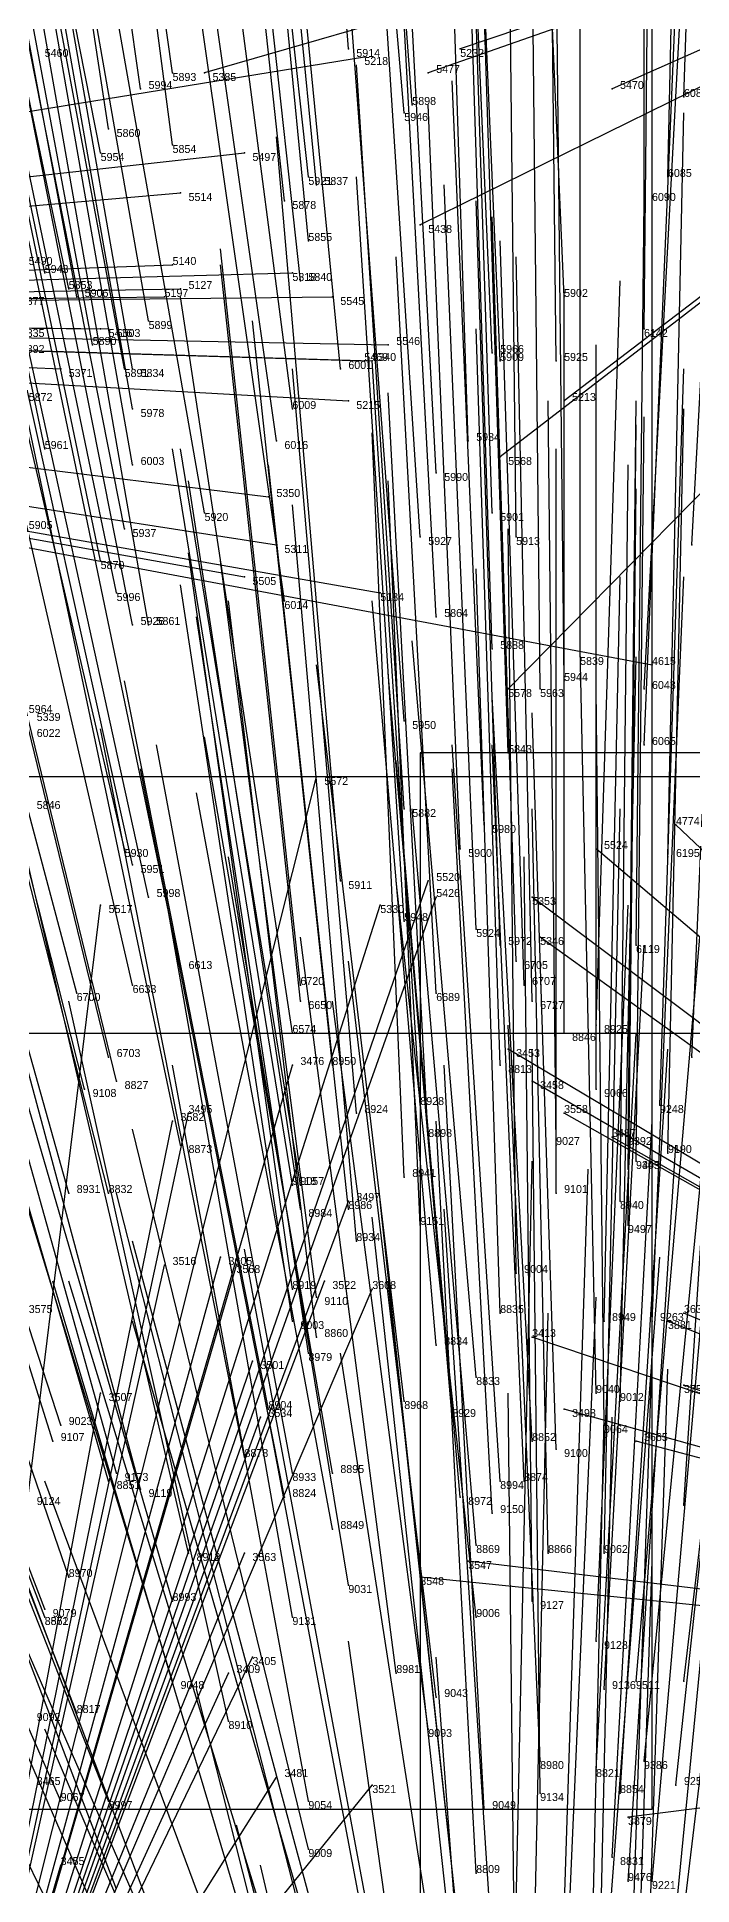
# Model space of a CAD drawing. Extents: x -0.5 to 0.59, y -0.5 to 0.59.
# Drawn here: x -0.068 to 0.014, y 0.1395 to 0.3705 of the extents above; entities that cross this region are included whole.
import ezdxf

# ---------------------------------------------------------------- set-up
doc = ezdxf.new("R2010")
doc.units = 0
for name, color, linetype in [('Clients', 3, 'CONTINUOUS'), ('Facilities', 3, 'CONTINUOUS'), ('Facilities_lines', 3, 'CONTINUOUS'), ('Min_max_boxes', 1, 'CONTINUOUS'), ('Normals', 1, 'CONTINUOUS'), ('Source_points', 5, 'CONTINUOUS'), ('Text', 3, 'CONTINUOUS')]:
    doc.layers.add(name, color=color, linetype=linetype)

msp = doc.modelspace()

# ---------------------------------------------------------------- linework, layer by layer
at = {"layer": 'Clients', "color": 5}
for p in [(-0.027, 0.368, -1.25), (-0.015, 0.369, -1.25), (-0.047, 0.366, -1.25), (-0.019, 0.366, -1.25), (0.004, 0.364, -1.25), (-0.042, 0.356, -1.25), (-0.05, 0.351, -1.25), (-0.02, 0.347, -1.25), (-0.051, 0.342, -1.25), (-0.036, 0.341, -1.25), (-0.052, 0.338, -1.25), (-0.05, 0.339, -1.25), (-0.031, 0.338, -1.25), (-0.06, 0.334, -1.25), (-0.059, 0.334, -1.25), (-0.024, 0.332, -1.25), (-0.065, 0.329, -1.25), (-0.027, 0.33, -1.25), (-0.026, 0.33, -1.25), (-0.029, 0.325, -1.25), (-0.002, 0.325, -1.25), (-0.01, 0.318, -1.25), (-0.039, 0.313, -1.25), (-0.038, 0.307, -1.25), (-0.042, 0.303, -1.25), (-0.025, 0.301, -1.25), (0.009, 0.292, -1.25), (-0.009, 0.289, -1.25), (-0.033, 0.278, -1.25), (0.012, 0.272, -1.25), (0.002, 0.269, -1.25), (-0.019, 0.265, -1.25), (-0.06, 0.262, -1.25), (-0.025, 0.262, -1.25), (-0.018, 0.263, -1.25), (-0.006, 0.263, -1.25), (-0.005, 0.258, -1.25), (-0.009, 0.244, -1.25), (-0.036, 0.242, -1.25), (-0.006, 0.24, -1.25), (-0.049, 0.236, -1.25), (-0.002, 0.236, -1.25), (-0.051, 0.235, -1.25), (0.004, 0.233, -1.25), (-0.029, 0.225, -1.25), (-0.045, 0.218, -1.25), (-0.052, 0.217, -1.25), (-0.043, 0.217, -1.25), (-0.032, 0.215, -1.25), (-0.026, 0.214, -1.25), (0.013, 0.211, -1.25), (-0.006, 0.208, -1.25), (0.011, 0.21, -1.25), (-0.041, 0.205, -1.25), (-0.06, 0.201, -1.25), (0.013, 0.202, -1.25), (-0.002, 0.199, -1.25), (-0.04, 0.198, -1.25), (0.007, 0.195, -1.25), (-0.042, 0.181, -1.25), (-0.02, 0.178, -1.25), (-0.014, 0.18, -1.25), (-0.041, 0.168, -1.25), (-0.044, 0.166, -1.25), (-0.038, 0.153, -1.25), (-0.026, 0.152, -1.25), (0.006, 0.148, -1.25), (-0.065, 0.142, -1.25)]:
    msp.add_point(p, dxfattribs=at)
at = {"layer": 'Facilities', "color": 3}
for p in [(-0.029, 0.369, -0.925), (-0.051, 0.366, -0.924), (-0.055, 0.364, -0.921), (0.013, 0.363, -0.909), (-0.022, 0.361, -0.904), (-0.021, 0.362, -0.908), (-0.059, 0.359, -0.909), (-0.06, 0.356, -0.903), (-0.051, 0.357, -0.901), (-0.034, 0.353, -0.886), (-0.033, 0.352, -0.884), (0.011, 0.353, -0.884), (-0.037, 0.35, -0.88), (0.008, 0.35, -0.876), (-0.034, 0.345, -0.868), (-0.067, 0.341, -0.87), (-0.035, 0.34, -0.855), (-0.064, 0.339, -0.863), (-0.063, 0.338, -0.86), (-0.002, 0.338, -0.845), (-0.054, 0.335, -0.848), (0.008, 0.334, -0.834), (-0.061, 0.332, -0.844), (-0.011, 0.331, -0.828), (-0.057, 0.329, -0.835), (-0.056, 0.329, -0.833), (-0.03, 0.329, -0.826), (-0.01, 0.33, -0.826), (-0.003, 0.33, -0.825), (-0.056, 0.324, -0.821), (-0.036, 0.324, -0.815), (-0.067, 0.319, -0.816), (-0.038, 0.32, -0.805), (-0.014, 0.32, -0.801), (-0.056, 0.317, -0.805), (-0.018, 0.316, -0.79), (-0.047, 0.311, -0.786), (-0.011, 0.311, -0.777), (-0.057, 0.309, -0.785), (-0.02, 0.308, -0.771), (-0.008, 0.308, -0.77), (-0.06, 0.305, -0.777), (0.014, 0.307, -0.768), (-0.058, 0.301, -0.767), (-0.037, 0.3, -0.755), (-0.018, 0.298, -0.748), (-0.056, 0.297, -0.756), (-0.054, 0.297, -0.755), (-0.011, 0.294, -0.736), (0, 0.293, -0.732), (-0.005, 0.289, -0.722), (-0.002, 0.29, -0.725), (0.008, 0.289, -0.724), (-0.022, 0.285, -0.714), (0.008, 0.282, -0.706), (-0.009, 0.281, -0.703), (-0.022, 0.274, -0.686), (-0.012, 0.272, -0.68), (-0.057, 0.269, -0.686), (-0.015, 0.269, -0.673), (0.011, 0.268, -0.671), (-0.056, 0.267, -0.681), (-0.03, 0.265, -0.666), (-0.054, 0.263, -0.672), (-0.022, 0.26, -0.653), (-0.013, 0.259, -0.648), (-0.01, 0.257, -0.643), (0.007, 0.257, -0.642), (-0.008, 0.255, -0.637), (-0.056, 0.252, -0.645), (-0.05, 0.254, -0.648), (-0.035, 0.252, -0.637), (-0.007, 0.252, -0.63), (-0.063, 0.251, -0.647), (-0.035, 0.25, -0.63), (-0.018, 0.251, -0.628), (-0.006, 0.25, -0.624), (-0.036, 0.246, -0.622), (-0.002, 0.246, -0.614), (0.002, 0.247, -0.617), (-0.059, 0.243, -0.626), (0.014, 0.243, -0.61), (-0.031, 0.242, -0.611), (-0.01, 0.242, -0.605), (-0.062, 0.239, -0.617), (-0.058, 0.24, -0.617), (0.002, 0.239, -0.597), (-0.028, 0.236, -0.595), (-0.02, 0.237, -0.595), (0.01, 0.237, -0.592), (-0.05, 0.232, -0.592), (-0.019, 0.233, -0.585), (-0.003, 0.232, -0.58), (0.006, 0.232, -0.581), (0.011, 0.231, -0.579), (0.006, 0.229, -0.574), (0.007, 0.23, -0.575), (-0.036, 0.227, -0.576), (-0.035, 0.227, -0.575), (-0.022, 0.228, -0.573), (-0.064, 0.226, -0.587), (-0.059, 0.226, -0.584), (-0.003, 0.226, -0.566), (0.005, 0.225, -0.562), (-0.035, 0.224, -0.566), (-0.029, 0.224, -0.565), (-0.02, 0.222, -0.558), (0.006, 0.222, -0.555), (-0.028, 0.22, -0.555), (-0.008, 0.216, -0.541), (-0.036, 0.214, -0.543), (-0.033, 0.213, -0.538), (-0.01, 0.211, -0.529), (-0.036, 0.21, -0.532), (-0.033, 0.208, -0.527), (0.003, 0.21, -0.526), (0.009, 0.21, -0.526), (-0.034, 0.206, -0.522), (-0.018, 0.207, -0.52), (-0.013, 0.203, -0.507), (0.002, 0.201, -0.503), (-0.039, 0.199, -0.508), (-0.022, 0.2, -0.502), (0.005, 0.2, -0.501), (-0.065, 0.197, -0.518), (-0.016, 0.198, -0.497), (0.003, 0.197, -0.492), (-0.066, 0.195, -0.515), (-0.006, 0.195, -0.488), (-0.042, 0.193, -0.494), (-0.003, 0.194, -0.484), (-0.059, 0.19, -0.496), (-0.058, 0.191, -0.498), (-0.036, 0.191, -0.485), (-0.031, 0.191, -0.484), (-0.01, 0.19, -0.475), (-0.007, 0.19, -0.476), (-0.055, 0.189, -0.491), (-0.037, 0.188, -0.479), (-0.015, 0.188, -0.471), (-0.011, 0.186, -0.467), (0.013, 0.187, -0.468), (-0.031, 0.184, -0.468), (-0.049, 0.181, -0.468), (-0.013, 0.182, -0.455), (-0.004, 0.181, -0.453), (0.003, 0.181, -0.454), (-0.064, 0.178, -0.473), (-0.029, 0.177, -0.449), (-0.067, 0.174, -0.465), (-0.051, 0.175, -0.457), (-0.006, 0.175, -0.437), (-0.067, 0.173, -0.464), (-0.036, 0.173, -0.441), (-0.013, 0.173, -0.434), (0.002, 0.17, -0.424), (-0.051, 0.165, -0.431), (-0.023, 0.166, -0.42), (0.007, 0.165, -0.412), (0.013, 0.165, -0.414), (-0.018, 0.163, -0.411), (0.003, 0.164, -0.411), (-0.063, 0.161, -0.433), (-0.044, 0.16, -0.414), (-0.019, 0.159, -0.399), (-0.005, 0.155, -0.387), (0.008, 0.155, -0.387), (0.002, 0.154, -0.384), (-0.005, 0.151, -0.377), (0.005, 0.151, -0.379), (0.012, 0.152, -0.382), (-0.065, 0.15, -0.409), (-0.059, 0.15, -0.403), (-0.034, 0.15, -0.385), (-0.012, 0.149, -0.374), (-0.034, 0.144, -0.369), (-0.013, 0.141, -0.355), (0.004, 0.143, -0.357), (0.006, 0.14, -0.351), (0.009, 0.14, -0.35)]:
    msp.add_point(p, dxfattribs=at)
at = {"layer": 'Facilities_lines', "color": 3}
for p, q in [((0.112, 0.412, -1.25), (-0.047, 0.366, -1.25)), ((0.112, 0.412, -1.25), (-0.02, 0.347, -1.25)), ((0.112, 0.412, -1.25), (-0.019, 0.366, -1.25)), ((0.112, 0.412, -1.25), (-0.015, 0.369, -1.25)), ((0.112, 0.412, -1.25), (-0.01, 0.318, -1.25)), ((0.112, 0.412, -1.25), (-0.009, 0.289, -1.25)), ((0.112, 0.412, -1.25), (-0.002, 0.325, -1.25)), ((0.112, 0.412, -1.25), (0.004, 0.364, -1.25)), ((-0.225, 0.336, -1.25), (-0.027, 0.368, -1.25)), ((-0.225, 0.336, -1.25), (-0.042, 0.356, -1.25)), ((-0.225, 0.336, -1.25), (-0.05, 0.351, -1.25)), ((-0.225, 0.336, -1.25), (-0.051, 0.342, -1.25)), ((-0.225, 0.336, -1.25), (-0.036, 0.341, -1.25)), ((-0.225, 0.336, -1.25), (-0.05, 0.339, -1.25)), ((-0.225, 0.336, -1.25), (-0.052, 0.338, -1.25)), ((-0.225, 0.336, -1.25), (-0.031, 0.338, -1.25)), ((-0.225, 0.336, -1.25), (0.009, 0.292, -1.25)), ((-0.225, 0.336, -1.25), (-0.025, 0.301, -1.25)), ((-0.225, 0.336, -1.25), (-0.029, 0.325, -1.25)), ((-0.225, 0.336, -1.25), (-0.038, 0.307, -1.25)), ((-0.225, 0.336, -1.25), (-0.026, 0.33, -1.25)), ((-0.225, 0.336, -1.25), (-0.039, 0.313, -1.25)), ((-0.225, 0.336, -1.25), (-0.065, 0.329, -1.25)), ((-0.225, 0.336, -1.25), (-0.06, 0.334, -1.25)), ((-0.225, 0.336, -1.25), (-0.027, 0.33, -1.25)), ((-0.225, 0.336, -1.25), (-0.059, 0.334, -1.25)), ((-0.225, 0.336, -1.25), (-0.042, 0.303, -1.25)), ((-0.225, 0.336, -1.25), (-0.024, 0.332, -1.25)), ((-0.082, 0.083, -1.25), (-0.033, 0.278, -1.25)), ((0.127, 0.163, -1.25), (0.012, 0.272, -1.25)), ((0.127, 0.163, -1.25), (0.002, 0.269, -1.25)), ((-0.082, 0.083, -1.25), (-0.019, 0.265, -1.25)), ((-0.082, 0.083, -1.25), (-0.018, 0.263, -1.25)), ((-0.082, 0.083, -1.25), (-0.025, 0.262, -1.25)), ((-0.082, 0.083, -1.25), (-0.06, 0.262, -1.25)), ((0.127, 0.163, -1.25), (-0.006, 0.263, -1.25)), ((0.127, 0.163, -1.25), (-0.005, 0.258, -1.25)), ((0.127, 0.163, -1.25), (-0.009, 0.244, -1.25)), ((-0.082, 0.083, -1.25), (-0.036, 0.242, -1.25)), ((0.127, 0.163, -1.25), (-0.006, 0.24, -1.25)), ((-0.082, 0.083, -1.25), (-0.049, 0.236, -1.25)), ((0.127, 0.163, -1.25), (-0.002, 0.236, -1.25)), ((-0.082, 0.083, -1.25), (-0.051, 0.235, -1.25)), ((0.127, 0.163, -1.25), (0.004, 0.233, -1.25)), ((-0.082, 0.083, -1.25), (-0.029, 0.225, -1.25)), ((-0.082, 0.083, -1.25), (-0.045, 0.218, -1.25)), ((-0.082, 0.083, -1.25), (-0.052, 0.217, -1.25)), ((-0.082, 0.083, -1.25), (-0.043, 0.217, -1.25)), ((-0.082, 0.083, -1.25), (-0.032, 0.215, -1.25)), ((-0.082, 0.083, -1.25), (-0.026, 0.214, -1.25)), ((0.127, 0.163, -1.25), (0.013, 0.211, -1.25)), ((0.127, 0.163, -1.25), (-0.006, 0.208, -1.25)), ((0.127, 0.163, -1.25), (0.011, 0.21, -1.25)), ((-0.082, 0.083, -1.25), (-0.041, 0.205, -1.25)), ((-0.082, 0.083, -1.25), (-0.06, 0.201, -1.25)), ((0.127, 0.163, -1.25), (0.013, 0.202, -1.25)), ((0.127, 0.163, -1.25), (-0.002, 0.199, -1.25)), ((-0.082, 0.083, -1.25), (-0.04, 0.198, -1.25)), ((0.127, 0.163, -1.25), (0.007, 0.195, -1.25)), ((-0.082, 0.083, -1.25), (-0.042, 0.181, -1.25)), ((0.127, 0.163, -1.25), (-0.02, 0.178, -1.25)), ((0.127, 0.163, -1.25), (-0.014, 0.18, -1.25)), ((-0.082, 0.083, -1.25), (-0.041, 0.168, -1.25)), ((-0.082, 0.083, -1.25), (-0.044, 0.166, -1.25)), ((0.127, 0.163, -1.25), (0.006, 0.148, -1.25)), ((-0.082, 0.083, -1.25), (-0.038, 0.153, -1.25)), ((-0.082, 0.083, -1.25), (-0.026, 0.152, -1.25)), ((-0.082, 0.083, -1.25), (-0.065, 0.142, -1.25))]:
    msp.add_line(p, q, dxfattribs=at)
at = {"layer": 'Min_max_boxes', "color": 1}
for p, q in [((0.009, 0.149, -1.25), (0.009, 0.431, -1.25)), ((0.009, 0.149, -1.25), (0.009, 0.431, -1.25)), ((0.258, 0.281, -1.25), (-0.02, 0.281, -1.25)), ((-0.02, 0.281, -1.25), (-0.02, -0.004, -1.25)), ((0.258, 0.281, -1.25), (-0.02, 0.281, -1.25)), ((-0.02, 0.281, -1.25), (-0.02, -0.004, -1.25)), ((-0.02, 0.281, -1.25), (-0.02, 0.281, -1.25)), ((0.061, 0.278, -1.25), (-0.213, 0.278, -1.25)), ((0.061, 0.278, -1.25), (-0.213, 0.278, -1.25)), ((-0.094, 0.246, -1.25), (0.22, 0.246, -1.25)), ((-0.094, 0.246, -1.25), (0.22, 0.246, -1.25)), ((-0.372, 0.149, -1.25), (0.009, 0.149, -1.25)), ((-0.372, 0.149, -1.25), (0.009, 0.149, -1.25)), ((0.009, 0.149, -1.25), (0.009, 0.149, -1.25))]:
    msp.add_line(p, q, dxfattribs=at)
at = {"layer": 'Normals', "color": 1}
for p, q in [((-0.029, 0.369, -0.925), (-0.036, 0.461, -0.887)), ((-0.051, 0.366, -0.924), (-0.064, 0.458, -0.886)), ((-0.055, 0.364, -0.921), (-0.068, 0.456, -0.884)), ((0.013, 0.363, -0.909), (0.016, 0.456, -0.872)), ((-0.022, 0.361, -0.904), (-0.03, 0.453, -0.866)), ((-0.021, 0.362, -0.908), (-0.028, 0.455, -0.87)), ((-0.059, 0.359, -0.909), (-0.073, 0.451, -0.872)), ((-0.051, 0.357, -0.901), (-0.063, 0.449, -0.863)), ((-0.06, 0.356, -0.903), (-0.078, 0.447, -0.866)), ((0.011, 0.353, -0.884), (0.013, 0.446, -0.847)), ((-0.034, 0.353, -0.886), (-0.044, 0.445, -0.85)), ((-0.033, 0.352, -0.884), (-0.042, 0.445, -0.847)), ((0.008, 0.35, -0.876), (0.008, 0.444, -0.84)), ((-0.037, 0.35, -0.88), (-0.047, 0.443, -0.843)), ((-0.034, 0.345, -0.868), (-0.043, 0.438, -0.831)), ((-0.067, 0.341, -0.87), (-0.086, 0.432, -0.833)), ((-0.035, 0.34, -0.855), (-0.045, 0.432, -0.817)), ((-0.064, 0.339, -0.863), (-0.083, 0.43, -0.826)), ((-0.002, 0.338, -0.845), (-0.006, 0.43, -0.807)), ((-0.063, 0.338, -0.86), (-0.08, 0.429, -0.822)), ((-0.054, 0.335, -0.848), (-0.07, 0.426, -0.81)), ((0.008, 0.334, -0.834), (0.009, 0.426, -0.797)), ((-0.061, 0.332, -0.844), (-0.078, 0.423, -0.806)), ((-0.011, 0.331, -0.828), (-0.015, 0.424, -0.791)), ((-0.01, 0.33, -0.826), (-0.014, 0.423, -0.788)), ((-0.003, 0.33, -0.825), (-0.004, 0.423, -0.788)), ((-0.03, 0.329, -0.826), (-0.039, 0.421, -0.789)), ((-0.057, 0.329, -0.835), (-0.074, 0.42, -0.797)), ((-0.056, 0.329, -0.833), (-0.072, 0.42, -0.796)), ((-0.036, 0.324, -0.815), (-0.048, 0.416, -0.778)), ((-0.056, 0.324, -0.821), (-0.072, 0.415, -0.784)), ((-0.014, 0.32, -0.801), (-0.017, 0.413, -0.764)), ((-0.067, 0.319, -0.816), (-0.086, 0.41, -0.778)), ((-0.038, 0.32, -0.805), (-0.051, 0.411, -0.767)), ((-0.018, 0.316, -0.79), (-0.023, 0.409, -0.754)), ((-0.056, 0.317, -0.805), (-0.072, 0.408, -0.767)), ((-0.047, 0.311, -0.786), (-0.063, 0.402, -0.748)), ((-0.011, 0.311, -0.777), (-0.014, 0.404, -0.74)), ((-0.057, 0.309, -0.785), (-0.075, 0.4, -0.748)), ((-0.02, 0.308, -0.771), (-0.026, 0.4, -0.734)), ((-0.008, 0.308, -0.77), (-0.009, 0.4, -0.732)), ((0.014, 0.307, -0.768), (0.019, 0.4, -0.731)), ((-0.06, 0.305, -0.777), (-0.079, 0.396, -0.74)), ((-0.058, 0.301, -0.767), (-0.077, 0.392, -0.729)), ((-0.037, 0.3, -0.755), (-0.05, 0.391, -0.716)), ((-0.018, 0.298, -0.748), (-0.023, 0.391, -0.71)), ((-0.056, 0.297, -0.756), (-0.074, 0.388, -0.718)), ((-0.054, 0.297, -0.755), (-0.07, 0.388, -0.717)), ((-0.011, 0.294, -0.736), (-0.014, 0.387, -0.698)), ((0, 0.293, -0.732), (0, 0.385, -0.694)), ((-0.005, 0.289, -0.722), (-0.006, 0.382, -0.685)), ((-0.002, 0.29, -0.725), (-0.003, 0.383, -0.688)), ((0.008, 0.289, -0.724), (0.013, 0.382, -0.687)), ((-0.022, 0.285, -0.714), (-0.029, 0.378, -0.678)), ((0.008, 0.282, -0.706), (0.012, 0.375, -0.668)), ((-0.009, 0.281, -0.703), (-0.012, 0.374, -0.666)), ((-0.027, 0.368, -1.25), (-0.027, 0.368, -1.15)), ((-0.015, 0.369, -1.25), (-0.015, 0.369, -1.15)), ((-0.047, 0.366, -1.25), (-0.047, 0.366, -1.15)), ((-0.022, 0.274, -0.686), (-0.028, 0.367, -0.65)), ((-0.019, 0.366, -1.25), (-0.019, 0.366, -1.15)), ((-0.012, 0.272, -0.68), (-0.016, 0.365, -0.643)), ((0.004, 0.364, -1.25), (0.004, 0.364, -1.15)), ((-0.015, 0.269, -0.673), (-0.019, 0.362, -0.636)), ((0.011, 0.268, -0.671), (0.013, 0.361, -0.634)), ((-0.057, 0.269, -0.686), (-0.078, 0.359, -0.649)), ((-0.056, 0.267, -0.681), (-0.076, 0.357, -0.644)), ((-0.042, 0.356, -1.25), (-0.042, 0.356, -1.15)), ((-0.03, 0.265, -0.666), (-0.038, 0.358, -0.63)), ((-0.054, 0.263, -0.672), (-0.074, 0.354, -0.635)), ((-0.022, 0.26, -0.653), (-0.028, 0.353, -0.617)), ((-0.013, 0.259, -0.648), (-0.017, 0.352, -0.611)), ((-0.05, 0.351, -1.25), (-0.05, 0.351, -1.15)), ((-0.01, 0.257, -0.643), (-0.013, 0.35, -0.607)), ((0.007, 0.257, -0.642), (0.008, 0.35, -0.605)), ((-0.02, 0.347, -1.25), (-0.02, 0.347, -1.15)), ((-0.008, 0.255, -0.637), (-0.011, 0.348, -0.6)), ((-0.05, 0.254, -0.648), (-0.069, 0.345, -0.611)), ((-0.007, 0.252, -0.63), (-0.01, 0.345, -0.594)), ((-0.056, 0.252, -0.645), (-0.077, 0.343, -0.609)), ((-0.051, 0.342, -1.25), (-0.051, 0.342, -1.15)), ((-0.035, 0.252, -0.637), (-0.045, 0.344, -0.599)), ((-0.035, 0.25, -0.63), (-0.045, 0.342, -0.593)), ((-0.018, 0.251, -0.628), (-0.023, 0.343, -0.591)), ((-0.006, 0.25, -0.624), (-0.008, 0.343, -0.588)), ((-0.063, 0.251, -0.647), (-0.087, 0.341, -0.61)), ((-0.036, 0.341, -1.25), (-0.036, 0.341, -1.15)), ((0.002, 0.247, -0.617), (0.005, 0.34, -0.58)), ((-0.052, 0.338, -1.25), (-0.052, 0.338, -1.15)), ((-0.05, 0.339, -1.25), (-0.05, 0.339, -1.15)), ((-0.036, 0.246, -0.622), (-0.05, 0.338, -0.585)), ((-0.031, 0.338, -1.25), (-0.031, 0.338, -1.15)), ((-0.002, 0.246, -0.614), (-0.002, 0.339, -0.577)), ((-0.031, 0.242, -0.611), (-0.041, 0.335, -0.574)), ((0.014, 0.243, -0.61), (0.018, 0.336, -0.573)), ((-0.059, 0.243, -0.626), (-0.081, 0.333, -0.588)), ((-0.06, 0.334, -1.25), (-0.06, 0.334, -1.15)), ((-0.059, 0.334, -1.25), (-0.059, 0.334, -1.15)), ((-0.01, 0.242, -0.605), (-0.013, 0.334, -0.568)), ((-0.024, 0.332, -1.25), (-0.024, 0.332, -1.15)), ((0.002, 0.239, -0.597), (0.002, 0.332, -0.56)), ((-0.062, 0.239, -0.617), (-0.085, 0.329, -0.58)), ((-0.058, 0.24, -0.617), (-0.08, 0.33, -0.581)), ((-0.065, 0.329, -1.25), (-0.065, 0.329, -1.15)), ((-0.028, 0.236, -0.595), (-0.036, 0.329, -0.558)), ((-0.027, 0.33, -1.25), (-0.027, 0.33, -1.15)), ((-0.026, 0.33, -1.25), (-0.026, 0.33, -1.15)), ((-0.02, 0.237, -0.595), (-0.026, 0.33, -0.558)), ((0.01, 0.237, -0.592), (0.013, 0.329, -0.555)), ((-0.019, 0.233, -0.585), (-0.024, 0.326, -0.547)), ((-0.029, 0.325, -1.25), (-0.029, 0.325, -1.15)), ((-0.003, 0.232, -0.58), (-0.004, 0.325, -0.542)), ((-0.002, 0.325, -1.25), (-0.002, 0.325, -1.15)), ((0.006, 0.232, -0.581), (0.007, 0.325, -0.543)), ((0.011, 0.231, -0.579), (0.013, 0.324, -0.541)), ((-0.05, 0.232, -0.592), (-0.069, 0.322, -0.554)), ((0.006, 0.229, -0.574), (0.007, 0.322, -0.536)), ((0.007, 0.23, -0.575), (0.008, 0.323, -0.537)), ((-0.036, 0.227, -0.576), (-0.051, 0.319, -0.539)), ((-0.035, 0.227, -0.575), (-0.05, 0.319, -0.539)), ((-0.022, 0.228, -0.573), (-0.026, 0.321, -0.536)), ((-0.003, 0.226, -0.566), (-0.003, 0.319, -0.528)), ((-0.029, 0.224, -0.565), (-0.039, 0.317, -0.528)), ((-0.01, 0.318, -1.25), (-0.01, 0.318, -1.15)), ((0.005, 0.225, -0.562), (0.006, 0.317, -0.524)), ((-0.064, 0.226, -0.587), (-0.089, 0.315, -0.55)), ((-0.059, 0.226, -0.584), (-0.082, 0.316, -0.547)), ((-0.035, 0.224, -0.566), (-0.049, 0.315, -0.528)), ((-0.02, 0.222, -0.558), (-0.024, 0.315, -0.521)), ((-0.039, 0.313, -1.25), (-0.039, 0.313, -1.15)), ((-0.028, 0.22, -0.555), (-0.036, 0.312, -0.517)), ((0.006, 0.222, -0.555), (0.007, 0.314, -0.517)), ((-0.008, 0.216, -0.541), (-0.009, 0.309, -0.504)), ((-0.036, 0.214, -0.543), (-0.049, 0.306, -0.506)), ((-0.033, 0.213, -0.538), (-0.045, 0.305, -0.501)), ((-0.038, 0.307, -1.25), (-0.038, 0.307, -1.15)), ((-0.042, 0.303, -1.25), (-0.042, 0.303, -1.15)), ((-0.01, 0.211, -0.529), (-0.013, 0.304, -0.492)), ((0.003, 0.21, -0.526), (0.005, 0.303, -0.489)), ((0.009, 0.21, -0.526), (0.013, 0.303, -0.489)), ((-0.036, 0.21, -0.532), (-0.05, 0.302, -0.495)), ((-0.025, 0.301, -1.25), (-0.025, 0.301, -1.15)), ((-0.034, 0.206, -0.522), (-0.048, 0.298, -0.485)), ((-0.033, 0.208, -0.527), (-0.044, 0.3, -0.489)), ((-0.018, 0.207, -0.52), (-0.026, 0.3, -0.483)), ((-0.013, 0.203, -0.507), (-0.021, 0.295, -0.47)), ((0.002, 0.201, -0.503), (0, 0.294, -0.467)), ((-0.022, 0.2, -0.502), (-0.033, 0.292, -0.465)), ((0.005, 0.2, -0.501), (0.007, 0.293, -0.463)), ((0.009, 0.292, -1.25), (0.009, 0.292, -1.15)), ((-0.039, 0.199, -0.508), (-0.057, 0.29, -0.47)), ((-0.016, 0.198, -0.497), (-0.024, 0.291, -0.46)), ((-0.009, 0.289, -1.25), (-0.009, 0.289, -1.15)), ((0.003, 0.197, -0.492), (0.002, 0.289, -0.454)), ((-0.006, 0.195, -0.488), (-0.011, 0.288, -0.451)), ((-0.065, 0.197, -0.518), (-0.094, 0.286, -0.484)), ((-0.003, 0.194, -0.484), (-0.006, 0.286, -0.447)), ((-0.066, 0.195, -0.515), (-0.094, 0.284, -0.48)), ((-0.042, 0.193, -0.494), (-0.06, 0.284, -0.457)), ((-0.036, 0.191, -0.485), (-0.053, 0.282, -0.448)), ((-0.031, 0.191, -0.484), (-0.047, 0.283, -0.447)), ((-0.01, 0.19, -0.475), (-0.016, 0.282, -0.437)), ((-0.007, 0.19, -0.476), (-0.011, 0.282, -0.438)), ((-0.058, 0.191, -0.498), (-0.083, 0.28, -0.461)), ((-0.015, 0.188, -0.471), (-0.023, 0.28, -0.433)), ((0.013, 0.187, -0.468), (0.019, 0.28, -0.432)), ((-0.059, 0.19, -0.496), (-0.085, 0.279, -0.459)), ((-0.055, 0.189, -0.491), (-0.079, 0.278, -0.455)), ((-0.037, 0.188, -0.479), (-0.055, 0.279, -0.442)), ((-0.033, 0.278, -1.25), (-0.033, 0.278, -1.15)), ((-0.011, 0.186, -0.467), (-0.016, 0.279, -0.429)), ((-0.031, 0.184, -0.468), (-0.048, 0.276, -0.43)), ((-0.013, 0.182, -0.455), (-0.021, 0.274, -0.417)), ((-0.004, 0.181, -0.453), (-0.006, 0.274, -0.416)), ((0.003, 0.181, -0.454), (0.005, 0.274, -0.417)), ((-0.049, 0.181, -0.468), (-0.07, 0.271, -0.43)), ((0.012, 0.272, -1.25), (0.012, 0.272, -1.15)), ((-0.029, 0.177, -0.449), (-0.044, 0.268, -0.41)), ((-0.006, 0.175, -0.437), (-0.007, 0.268, -0.4)), ((0.002, 0.269, -1.25), (0.002, 0.269, -1.15)), ((-0.064, 0.178, -0.473), (-0.094, 0.265, -0.434)), ((-0.051, 0.175, -0.457), (-0.077, 0.264, -0.419)), ((-0.036, 0.173, -0.441), (-0.052, 0.264, -0.403)), ((-0.013, 0.173, -0.434), (-0.023, 0.265, -0.396)), ((-0.019, 0.265, -1.25), (-0.019, 0.265, -1.15)), ((-0.06, 0.262, -1.25), (-0.06, 0.262, -1.15)), ((-0.025, 0.262, -1.25), (-0.025, 0.262, -1.15)), ((-0.018, 0.263, -1.25), (-0.018, 0.263, -1.15)), ((-0.006, 0.263, -1.25), (-0.006, 0.263, -1.15)), ((0.002, 0.17, -0.424), (0.006, 0.262, -0.387)), ((-0.067, 0.174, -0.465), (-0.1, 0.26, -0.427)), ((-0.067, 0.173, -0.464), (-0.1, 0.259, -0.426)), ((-0.023, 0.166, -0.42), (-0.035, 0.258, -0.382)), ((-0.005, 0.258, -1.25), (-0.005, 0.258, -1.15)), ((0.003, 0.164, -0.411), (0.008, 0.257, -0.374)), ((0.007, 0.165, -0.412), (0.015, 0.258, -0.376)), ((0.013, 0.165, -0.414), (0.024, 0.258, -0.378)), ((-0.018, 0.163, -0.411), (-0.029, 0.255, -0.372)), ((-0.051, 0.165, -0.431), (-0.078, 0.253, -0.393)), ((-0.044, 0.16, -0.414), (-0.064, 0.25, -0.376)), ((-0.019, 0.159, -0.399), (-0.031, 0.25, -0.361)), ((-0.063, 0.161, -0.433), (-0.097, 0.248, -0.396)), ((-0.005, 0.155, -0.387), (-0.009, 0.247, -0.349)), ((0.002, 0.154, -0.384), (0.007, 0.246, -0.347)), ((0.008, 0.155, -0.387), (0.017, 0.247, -0.35)), ((0.012, 0.152, -0.382), (0.022, 0.245, -0.345)), ((-0.009, 0.244, -1.25), (-0.009, 0.244, -1.15)), ((-0.005, 0.151, -0.377), (-0.006, 0.244, -0.34)), ((0.005, 0.151, -0.379), (0.011, 0.244, -0.341)), ((-0.034, 0.15, -0.385), (-0.051, 0.242, -0.348)), ((-0.036, 0.242, -1.25), (-0.036, 0.242, -1.15)), ((-0.012, 0.149, -0.374), (-0.017, 0.242, -0.337)), ((-0.006, 0.24, -1.25), (-0.006, 0.24, -1.15)), ((-0.059, 0.15, -0.403), (-0.093, 0.236, -0.364)), ((-0.049, 0.236, -1.25), (-0.049, 0.236, -1.15)), ((-0.002, 0.236, -1.25), (-0.002, 0.236, -1.15)), ((-0.065, 0.15, -0.409), (-0.102, 0.234, -0.37)), ((-0.034, 0.144, -0.369), (-0.056, 0.234, -0.332)), ((-0.051, 0.235, -1.25), (-0.051, 0.235, -1.15)), ((-0.013, 0.141, -0.355), (-0.018, 0.235, -0.32)), ((0.004, 0.143, -0.357), (0.009, 0.235, -0.319)), ((0.004, 0.233, -1.25), (0.004, 0.233, -1.15)), ((0.006, 0.14, -0.351), (0.012, 0.232, -0.312)), ((0.009, 0.14, -0.35), (0.017, 0.231, -0.311)), ((-0.008, 0.137, -0.344), (-0.006, 0.23, -0.306)), ((-0.002, 0.136, -0.341), (0.001, 0.229, -0.303)), ((0.013, 0.136, -0.342), (0.024, 0.228, -0.303)), ((-0.058, 0.139, -0.375), (-0.091, 0.225, -0.338)), ((-0.035, 0.136, -0.351), (-0.058, 0.226, -0.315)), ((-0.029, 0.225, -1.25), (-0.029, 0.225, -1.15)), ((-0.015, 0.132, -0.333), (-0.025, 0.225, -0.296)), ((-0.067, 0.138, -0.383), (-0.108, 0.222, -0.347)), ((-0.061, 0.137, -0.374), (-0.098, 0.222, -0.337)), ((-0.016, 0.131, -0.329), (-0.026, 0.223, -0.292)), ((-0.011, 0.132, -0.331), (-0.017, 0.224, -0.293)), ((-0.032, 0.131, -0.337), (-0.056, 0.22, -0.299)), ((-0.045, 0.218, -1.25), (-0.045, 0.218, -1.15)), ((-0.025, 0.128, -0.325), (-0.042, 0.219, -0.288)), ((0.003, 0.126, -0.315), (0.01, 0.218, -0.276)), ((0.011, 0.126, -0.316), (0.02, 0.218, -0.278)), ((-0.04, 0.128, -0.334), (-0.066, 0.215, -0.294)), ((-0.037, 0.127, -0.331), (-0.064, 0.215, -0.293)), ((-0.052, 0.217, -1.25), (-0.052, 0.217, -1.15)), ((-0.043, 0.217, -1.25), (-0.043, 0.217, -1.15)), ((-0.032, 0.215, -1.25), (-0.032, 0.215, -1.15)), ((-0.014, 0.123, -0.309), (-0.024, 0.215, -0.271)), ((-0.026, 0.214, -1.25), (-0.026, 0.214, -1.15)), ((-0.002, 0.121, -0.303), (0.002, 0.213, -0.263)), ((-0.006, 0.12, -0.3), (-0.004, 0.211, -0.259)), ((0.013, 0.211, -1.25), (0.013, 0.211, -1.15)), ((-0.03, 0.12, -0.309), (-0.056, 0.21, -0.273)), ((-0.006, 0.208, -1.25), (-0.006, 0.208, -1.15)), ((0.011, 0.21, -1.25), (0.011, 0.21, -1.15)), ((-0.016, 0.116, -0.292), (-0.03, 0.206, -0.251)), ((0.006, 0.115, -0.288), (0.009, 0.206, -0.246)), ((-0.041, 0.205, -1.25), (-0.041, 0.205, -1.15)), ((0.008, 0.113, -0.283), (0.011, 0.204, -0.242)), ((-0.046, 0.116, -0.313), (-0.079, 0.203, -0.275)), ((-0.06, 0.201, -1.25), (-0.06, 0.201, -1.15)), ((-0.008, 0.111, -0.278), (-0.009, 0.201, -0.235)), ((0.013, 0.202, -1.25), (0.013, 0.202, -1.15)), ((-0.002, 0.199, -1.25), (-0.002, 0.199, -1.15)), ((-0.04, 0.198, -1.25), (-0.04, 0.198, -1.15)), ((-0.022, 0.108, -0.275), (-0.039, 0.198, -0.234)), ((0.001, 0.107, -0.268), (0.003, 0.198, -0.226)), ((0.002, 0.108, -0.27), (0.004, 0.198, -0.227)), ((0.007, 0.195, -1.25), (0.007, 0.195, -1.15)), ((-0.035, 0.104, -0.274), (-0.067, 0.19, -0.234)), ((-0.042, 0.181, -1.25), (-0.042, 0.181, -1.15)), ((-0.02, 0.178, -1.25), (-0.02, 0.178, -1.15)), ((-0.014, 0.18, -1.25), (-0.014, 0.18, -1.15)), ((0.006, 0.088, -0.222), (0.009, 0.18, -0.181)), ((-0.034, 0.088, -0.236), (-0.071, 0.173, -0.199)), ((-0.016, 0.078, -0.198), (-0.029, 0.17, -0.163)), ((-0.041, 0.168, -1.25), (-0.041, 0.168, -1.15)), ((-0.011, 0.074, -0.187), (-0.018, 0.168, -0.153)), ((-0.044, 0.166, -1.25), (-0.044, 0.166, -1.15)), ((-0.025, 0.073, -0.192), (-0.048, 0.164, -0.158)), ((-0.031, 0.075, -0.204), (-0.067, 0.159, -0.163)), ((-0.038, 0.153, -1.25), (-0.038, 0.153, -1.15)), ((-0.026, 0.152, -1.25), (-0.026, 0.152, -1.15)), ((0.006, 0.148, -1.25), (0.006, 0.148, -1.15)), ((-0.02, 0.059, -0.155), (-0.043, 0.147, -0.115)), ((-0.065, 0.142, -1.25), (-0.065, 0.142, -1.15)), ((-0.019, 0.053, -0.141), (-0.04, 0.142, -0.1))]:
    msp.add_line(p, q, dxfattribs=at)
at = {"layer": 'Source_points', "color": 5}
for p in [(-0.029, 0.369, -0.925), (-0.027, 0.368, -1.25), (-0.015, 0.369, -1.25), (-0.051, 0.366, -0.924), (-0.047, 0.366, -1.25), (-0.019, 0.366, -1.25), (-0.055, 0.364, -0.921), (0.004, 0.364, -1.25), (0.013, 0.363, -0.909), (-0.022, 0.361, -0.904), (-0.021, 0.362, -0.908), (-0.059, 0.359, -0.909), (-0.06, 0.356, -0.903), (-0.051, 0.357, -0.901), (-0.042, 0.356, -1.25), (-0.034, 0.353, -0.886), (-0.033, 0.352, -0.884), (0.011, 0.353, -0.884), (-0.05, 0.351, -1.25), (-0.037, 0.35, -0.88), (0.008, 0.35, -0.876), (-0.02, 0.347, -1.25), (-0.034, 0.345, -0.868), (-0.051, 0.342, -1.25), (-0.067, 0.341, -0.87), (-0.036, 0.341, -1.25), (-0.035, 0.34, -0.855), (-0.064, 0.339, -0.863), (-0.063, 0.338, -0.86), (-0.052, 0.338, -1.25), (-0.05, 0.339, -1.25), (-0.031, 0.338, -1.25), (-0.002, 0.338, -0.845), (-0.054, 0.335, -0.848), (-0.06, 0.334, -1.25), (-0.059, 0.334, -1.25), (0.008, 0.334, -0.834), (-0.061, 0.332, -0.844), (-0.024, 0.332, -1.25), (-0.011, 0.331, -0.828), (-0.065, 0.329, -1.25), (-0.057, 0.329, -0.835), (-0.056, 0.329, -0.833), (-0.03, 0.329, -0.826), (-0.027, 0.33, -1.25), (-0.026, 0.33, -1.25), (-0.01, 0.33, -0.826), (-0.003, 0.33, -0.825), (-0.056, 0.324, -0.821), (-0.036, 0.324, -0.815), (-0.029, 0.325, -1.25), (-0.002, 0.325, -1.25), (-0.067, 0.319, -0.816), (-0.038, 0.32, -0.805), (-0.014, 0.32, -0.801), (-0.056, 0.317, -0.805), (-0.01, 0.318, -1.25), (-0.018, 0.316, -0.79), (-0.039, 0.313, -1.25), (-0.047, 0.311, -0.786), (-0.011, 0.311, -0.777), (-0.057, 0.309, -0.785), (-0.02, 0.308, -0.771), (-0.008, 0.308, -0.77), (-0.06, 0.305, -0.777), (-0.038, 0.307, -1.25), (0.014, 0.307, -0.768), (-0.042, 0.303, -1.25), (-0.058, 0.301, -0.767), (-0.025, 0.301, -1.25), (-0.037, 0.3, -0.755), (-0.018, 0.298, -0.748), (-0.056, 0.297, -0.756), (-0.054, 0.297, -0.755), (-0.011, 0.294, -0.736), (0, 0.293, -0.732), (0.009, 0.292, -1.25), (-0.009, 0.289, -1.25), (-0.005, 0.289, -0.722), (-0.002, 0.29, -0.725), (0.008, 0.289, -0.724), (-0.022, 0.285, -0.714), (0.008, 0.282, -0.706), (-0.009, 0.281, -0.703), (-0.033, 0.278, -1.25), (-0.022, 0.274, -0.686), (-0.012, 0.272, -0.68), (0.012, 0.272, -1.25), (-0.057, 0.269, -0.686), (-0.015, 0.269, -0.673), (0.002, 0.269, -1.25), (0.011, 0.268, -0.671), (-0.056, 0.267, -0.681), (-0.03, 0.265, -0.666), (-0.019, 0.265, -1.25), (-0.06, 0.262, -1.25), (-0.054, 0.263, -0.672), (-0.025, 0.262, -1.25), (-0.018, 0.263, -1.25), (-0.006, 0.263, -1.25), (-0.022, 0.26, -0.653), (-0.013, 0.259, -0.648), (-0.01, 0.257, -0.643), (-0.005, 0.258, -1.25), (0.007, 0.257, -0.642), (-0.008, 0.255, -0.637), (-0.056, 0.252, -0.645), (-0.05, 0.254, -0.648), (-0.035, 0.252, -0.637), (-0.007, 0.252, -0.63), (-0.063, 0.251, -0.647), (-0.035, 0.25, -0.63), (-0.018, 0.251, -0.628), (-0.006, 0.25, -0.624), (-0.036, 0.246, -0.622), (-0.002, 0.246, -0.614), (0.002, 0.247, -0.617), (-0.059, 0.243, -0.626), (-0.009, 0.244, -1.25), (0.014, 0.243, -0.61), (-0.036, 0.242, -1.25), (-0.031, 0.242, -0.611), (-0.01, 0.242, -0.605), (-0.062, 0.239, -0.617), (-0.058, 0.24, -0.617), (-0.006, 0.24, -1.25), (0.002, 0.239, -0.597), (-0.049, 0.236, -1.25), (-0.028, 0.236, -0.595), (-0.02, 0.237, -0.595), (-0.002, 0.236, -1.25), (0.01, 0.237, -0.592), (-0.051, 0.235, -1.25), (-0.05, 0.232, -0.592), (-0.019, 0.233, -0.585), (-0.003, 0.232, -0.58), (0.004, 0.233, -1.25), (0.006, 0.232, -0.581), (0.011, 0.231, -0.579), (0.006, 0.229, -0.574), (0.007, 0.23, -0.575), (-0.036, 0.227, -0.576), (-0.035, 0.227, -0.575), (-0.022, 0.228, -0.573), (-0.064, 0.226, -0.587), (-0.059, 0.226, -0.584), (-0.029, 0.225, -1.25), (-0.003, 0.226, -0.566), (0.005, 0.225, -0.562), (-0.035, 0.224, -0.566), (-0.029, 0.224, -0.565), (-0.02, 0.222, -0.558), (0.006, 0.222, -0.555), (-0.028, 0.22, -0.555), (-0.045, 0.218, -1.25), (-0.052, 0.217, -1.25), (-0.043, 0.217, -1.25), (-0.032, 0.215, -1.25), (-0.008, 0.216, -0.541), (-0.036, 0.214, -0.543), (-0.033, 0.213, -0.538), (-0.026, 0.214, -1.25), (-0.01, 0.211, -0.529), (0.013, 0.211, -1.25), (-0.036, 0.21, -0.532), (-0.033, 0.208, -0.527), (-0.006, 0.208, -1.25), (0.003, 0.21, -0.526), (0.009, 0.21, -0.526), (0.011, 0.21, -1.25), (-0.034, 0.206, -0.522), (-0.018, 0.207, -0.52), (-0.041, 0.205, -1.25), (-0.06, 0.201, -1.25), (-0.013, 0.203, -0.507), (0.002, 0.201, -0.503), (0.013, 0.202, -1.25), (-0.039, 0.199, -0.508), (-0.022, 0.2, -0.502), (-0.002, 0.199, -1.25), (0.005, 0.2, -0.501), (-0.065, 0.197, -0.518), (-0.04, 0.198, -1.25), (-0.016, 0.198, -0.497), (0.003, 0.197, -0.492), (-0.066, 0.195, -0.515), (-0.006, 0.195, -0.488), (0.007, 0.195, -1.25), (-0.042, 0.193, -0.494), (-0.003, 0.194, -0.484), (-0.059, 0.19, -0.496), (-0.058, 0.191, -0.498), (-0.036, 0.191, -0.485), (-0.031, 0.191, -0.484), (-0.01, 0.19, -0.475), (-0.007, 0.19, -0.476), (-0.055, 0.189, -0.491), (-0.037, 0.188, -0.479), (-0.015, 0.188, -0.471), (-0.011, 0.186, -0.467), (0.013, 0.187, -0.468), (-0.031, 0.184, -0.468), (-0.049, 0.181, -0.468), (-0.042, 0.181, -1.25), (-0.013, 0.182, -0.455), (-0.004, 0.181, -0.453), (0.003, 0.181, -0.454), (-0.064, 0.178, -0.473), (-0.02, 0.178, -1.25), (-0.014, 0.18, -1.25), (-0.029, 0.177, -0.449), (-0.067, 0.174, -0.465), (-0.051, 0.175, -0.457), (-0.006, 0.175, -0.437), (-0.067, 0.173, -0.464), (-0.036, 0.173, -0.441), (-0.013, 0.173, -0.434), (0.002, 0.17, -0.424), (-0.041, 0.168, -1.25), (-0.051, 0.165, -0.431), (-0.044, 0.166, -1.25), (-0.023, 0.166, -0.42), (0.007, 0.165, -0.412), (0.013, 0.165, -0.414), (-0.018, 0.163, -0.411), (0.003, 0.164, -0.411), (-0.063, 0.161, -0.433), (-0.044, 0.16, -0.414), (-0.019, 0.159, -0.399), (-0.005, 0.155, -0.387), (0.008, 0.155, -0.387), (-0.038, 0.153, -1.25), (0.002, 0.154, -0.384), (-0.026, 0.152, -1.25), (-0.005, 0.151, -0.377), (0.005, 0.151, -0.379), (0.012, 0.152, -0.382), (-0.065, 0.15, -0.409), (-0.059, 0.15, -0.403), (-0.034, 0.15, -0.385), (-0.012, 0.149, -0.374), (0.006, 0.148, -1.25), (-0.034, 0.144, -0.369), (-0.065, 0.142, -1.25), (-0.013, 0.141, -0.355), (0.004, 0.143, -0.357), (0.006, 0.14, -0.351), (0.009, 0.14, -0.35)]:
    msp.add_point(p, dxfattribs=at)

# ---------------------------------------------------------------- texts
at = {"layer": 'Text', "color": 3}
for s, p in [('5460', (-0.067, 0.368, -0.937)), ('5914', (-0.028, 0.368, -0.925)), ('5218', (-0.027, 0.367, -1.25)), ('5232', (-0.015, 0.368, -1.25)), ('5994', (-0.054, 0.364, -0.921)), ('5893', (-0.051, 0.365, -0.924)), ('5385', (-0.046, 0.365, -1.25)), ('5477', (-0.018, 0.366, -1.25)), ('5470', (0.005, 0.364, -1.25)), ('5898', (-0.021, 0.362, -0.908)), ('6088', (0.013, 0.363, -0.909)), ('5946', (-0.022, 0.36, -0.904)), ('5860', (-0.058, 0.358, -0.909)), ('5954', (-0.06, 0.355, -0.903)), ('5854', (-0.051, 0.356, -0.901)), ('5497', (-0.041, 0.355, -1.25)), ('6085', (0.011, 0.353, -0.884)), ('5921', (-0.034, 0.352, -0.886)), ('5837', (-0.032, 0.352, -0.884)), ('5514', (-0.049, 0.35, -1.25)), ('5878', (-0.036, 0.349, -0.88)), ('6090', (0.009, 0.35, -0.876)), ('5438', (-0.019, 0.346, -1.25)), ('5855', (-0.034, 0.345, -0.868)), ('5490', (-0.069, 0.342, -1.25)), ('5943', (-0.067, 0.341, -0.87)), ('5140', (-0.051, 0.342, -1.25)), ('5853', (-0.064, 0.339, -0.863)), ('5127', (-0.049, 0.339, -1.25)), ('5318', (-0.036, 0.34, -1.25)), ('5840', (-0.034, 0.34, -0.855)), ('5877', (-0.07, 0.337, -0.862)), ('5906', (-0.062, 0.338, -0.86)), ('5197', (-0.052, 0.338, -1.25)), ('5545', (-0.03, 0.337, -1.25)), ('5902', (-0.002, 0.338, -0.845)), ('5899', (-0.054, 0.334, -0.848)), ('5835', (-0.07, 0.333, -0.852)), ('5890', (-0.061, 0.332, -0.844)), ('5416', (-0.059, 0.333, -1.25)), ('5503', (-0.058, 0.333, -1.25)), ('5546', (-0.023, 0.332, -1.25)), ('6142', (0.008, 0.333, -0.834)), ('5892', (-0.07, 0.331, -0.847)), ('5469', (-0.027, 0.33, -1.25)), ('5340', (-0.026, 0.33, -1.25)), ('5966', (-0.01, 0.331, -0.828)), ('5909', (-0.01, 0.33, -0.826)), ('5925', (-0.002, 0.33, -0.825)), ('5371', (-0.064, 0.328, -1.25)), ('5891', (-0.057, 0.328, -0.835)), ('5834', (-0.055, 0.328, -0.833)), ('6001', (-0.029, 0.329, -0.826)), ('5872', (-0.069, 0.325, -0.832)), ('5213', (-0.001, 0.325, -1.25)), ('5978', (-0.055, 0.323, -0.821)), ('6009', (-0.036, 0.324, -0.815)), ('5215', (-0.028, 0.324, -1.25)), ('5961', (-0.067, 0.319, -0.816)), ('6016', (-0.037, 0.319, -0.805)), ('5934', (-0.013, 0.32, -0.801)), ('6003', (-0.055, 0.317, -0.805)), ('5568', (-0.009, 0.317, -1.25)), ('5990', (-0.017, 0.315, -0.79)), ('5350', (-0.038, 0.313, -1.25)), ('5905', (-0.069, 0.309, -0.793)), ('5920', (-0.047, 0.31, -0.786)), ('5901', (-0.01, 0.31, -0.777)), ('5937', (-0.056, 0.308, -0.785)), ('5927', (-0.019, 0.307, -0.771)), ('5913', (-0.008, 0.307, -0.77)), ('5870', (-0.06, 0.304, -0.777)), ('5311', (-0.037, 0.306, -1.25)), ('5505', (-0.041, 0.302, -1.25)), ('5996', (-0.058, 0.3, -0.767)), ('5184', (-0.025, 0.3, -1.25)), ('5926', (-0.055, 0.297, -0.756)), ('5861', (-0.053, 0.297, -0.755)), ('6014', (-0.037, 0.299, -0.755)), ('5864', (-0.017, 0.298, -0.748)), ('5888', (-0.01, 0.294, -0.736)), ('5839', (0, 0.292, -0.732)), ('4615', (0.009, 0.292, -1.25)), ('5578', (-0.009, 0.288, -1.25)), ('5963', (-0.005, 0.288, -0.722)), ('5944', (-0.002, 0.29, -0.725)), ('6043', (0.009, 0.289, -0.724)), ('5964', (-0.069, 0.286, -0.738)), ('5339', (-0.068, 0.285, -1.25)), ('5950', (-0.021, 0.284, -0.714)), ('6022', (-0.068, 0.283, -0.728)), ('5843', (-0.009, 0.281, -0.703)), ('6065', (0.009, 0.282, -0.706)), ('5572', (-0.032, 0.277, -1.25)), ('5846', (-0.068, 0.274, -0.707)), ('5882', (-0.021, 0.273, -0.686)), ('4774', (0.012, 0.272, -1.25)), ('5980', (-0.011, 0.271, -0.68)), ('5930', (-0.057, 0.268, -0.686)), ('5900', (-0.014, 0.268, -0.673)), ('5524', (0.003, 0.269, -1.25)), ('6195', (0.012, 0.268, -0.671)), ('5951', (-0.055, 0.266, -0.681)), ('5520', (-0.018, 0.265, -1.25)), ('5998', (-0.053, 0.263, -0.672)), ('5911', (-0.029, 0.264, -0.666)), ('5426', (-0.018, 0.263, -1.25)), ('5517', (-0.059, 0.261, -1.25)), ('5330', (-0.025, 0.261, -1.25)), ('5353', (-0.006, 0.262, -1.25)), ('5948', (-0.022, 0.26, -0.653)), ('5924', (-0.013, 0.258, -0.648)), ('5972', (-0.009, 0.257, -0.643)), ('5346', (-0.005, 0.257, -1.25)), ('6119', (0.007, 0.256, -0.642)), ('6613', (-0.049, 0.254, -0.648)), ('6705', (-0.007, 0.254, -0.637)), ('6633', (-0.056, 0.251, -0.645)), ('6720', (-0.035, 0.252, -0.637)), ('6707', (-0.006, 0.252, -0.63)), ('6700', (-0.063, 0.25, -0.647)), ('6650', (-0.034, 0.249, -0.63)), ('6689', (-0.018, 0.25, -0.628)), ('6727', (-0.005, 0.249, -0.624)), ('6574', (-0.036, 0.246, -0.622)), ('8846', (-0.001, 0.245, -0.614)), ('8925', (0.003, 0.246, -0.617)), ('6703', (-0.058, 0.243, -0.626)), ('3476', (-0.035, 0.242, -1.25)), ('8950', (-0.031, 0.242, -0.611)), ('3453', (-0.008, 0.243, -1.25)), ('8813', (-0.009, 0.241, -0.605)), ('9108', (-0.061, 0.238, -0.617)), ('8827', (-0.057, 0.239, -0.617)), ('8928', (-0.02, 0.237, -0.595)), ('3458', (-0.005, 0.239, -1.25)), ('9066', (0.003, 0.238, -0.597)), ('3582', (-0.05, 0.235, -1.25)), ('3495', (-0.049, 0.236, -1.25)), ('8924', (-0.027, 0.236, -0.595)), ('3558', (-0.002, 0.236, -1.25)), ('9248', (0.01, 0.236, -0.592)), ('8898', (-0.019, 0.233, -0.585)), ('3487', (0.004, 0.233, -1.25)), ('8873', (-0.049, 0.231, -0.592)), ('9027', (-0.003, 0.232, -0.58)), ('9392', (0.006, 0.232, -0.581)), ('9190', (0.011, 0.231, -0.579)), ('8941', (-0.021, 0.228, -0.573)), ('9305', (0.007, 0.229, -0.574)), ('9443', (0.007, 0.229, -0.575)), ('8931', (-0.063, 0.226, -0.587)), ('8832', (-0.059, 0.226, -0.584)), ('9118', (-0.036, 0.227, -0.576)), ('9057', (-0.035, 0.227, -0.575)), ('9101', (-0.002, 0.226, -0.566)), ('8986', (-0.029, 0.224, -0.565)), ('3497', (-0.028, 0.225, -1.25)), ('8940', (0.005, 0.224, -0.562)), ('8984', (-0.034, 0.223, -0.566)), ('9151', (-0.02, 0.222, -0.558)), ('9497', (0.006, 0.221, -0.555)), ('8934', (-0.028, 0.22, -0.555)), ('3516', (-0.051, 0.217, -1.25)), ('3605', (-0.044, 0.217, -1.25)), ('3568', (-0.043, 0.216, -1.25)), ('8919', (-0.036, 0.214, -0.543)), ('3522', (-0.031, 0.214, -1.25)), ('3608', (-0.026, 0.214, -1.25)), ('9004', (-0.007, 0.216, -0.541)), ('9110', (-0.032, 0.212, -0.538)), ('3575', (-0.069, 0.211, -1.25)), ('8835', (-0.01, 0.211, -0.529)), ('8949', (0.004, 0.21, -0.526)), ('9263', (0.01, 0.21, -0.526)), ('3631', (0.013, 0.211, -1.25)), ('9003', (-0.035, 0.209, -0.532)), ('8860', (-0.032, 0.208, -0.527)), ('8834', (-0.017, 0.207, -0.52)), ('3413', (-0.006, 0.208, -1.25)), ('3881', (0.011, 0.209, -1.25)), ('8979', (-0.034, 0.205, -0.522)), ('3501', (-0.04, 0.204, -1.25)), ('3507', (-0.059, 0.2, -1.25)), ('8833', (-0.013, 0.202, -0.507)), ('9040', (0.002, 0.201, -0.503)), ('9012', (0.005, 0.2, -0.501)), ('3755', (0.013, 0.201, -1.25)), ('3534', (-0.039, 0.198, -1.25)), ('8904', (-0.039, 0.199, -0.508)), ('8968', (-0.022, 0.199, -0.502)), ('8929', (-0.016, 0.198, -0.497)), ('3498', (-0.001, 0.198, -1.25)), ('9023', (-0.064, 0.197, -0.518)), ('9064', (0.003, 0.196, -0.492)), ('9107', (-0.065, 0.195, -0.515)), ('8852', (-0.006, 0.195, -0.488)), ('3665', (0.008, 0.195, -1.25)), ('8878', (-0.042, 0.193, -0.494)), ('8895', (-0.03, 0.191, -0.484)), ('9100', (-0.002, 0.193, -0.484)), ('8851', (-0.058, 0.189, -0.496)), ('9173', (-0.057, 0.19, -0.498)), ('8933', (-0.036, 0.19, -0.485)), ('8994', (-0.01, 0.189, -0.475)), ('8874', (-0.007, 0.19, -0.476)), ('9124', (-0.068, 0.187, -0.499)), ('9119', (-0.054, 0.188, -0.491)), ('8824', (-0.036, 0.188, -0.479)), ('8972', (-0.014, 0.187, -0.471)), ('8849', (-0.03, 0.184, -0.468)), ('9150', (-0.01, 0.186, -0.467)), ('8912', (-0.048, 0.18, -0.468)), ('3563', (-0.041, 0.18, -1.25)), ('8869', (-0.013, 0.181, -0.455)), ('8866', (-0.004, 0.181, -0.453)), ('9062', (0.003, 0.181, -0.454)), ('8970', (-0.064, 0.178, -0.473)), ('3548', (-0.02, 0.177, -1.25)), ('3547', (-0.014, 0.179, -1.25)), ('8993', (-0.051, 0.175, -0.457)), ('9031', (-0.029, 0.176, -0.449)), ('9079', (-0.066, 0.173, -0.465)), ('9006', (-0.013, 0.173, -0.434)), ('9127', (-0.005, 0.174, -0.437)), ('3572', (-0.067, 0.172, -1.25)), ('8861', (-0.067, 0.172, -0.464)), ('9131', (-0.036, 0.172, -0.441)), ('9128', (0.003, 0.169, -0.424)), ('3409', (-0.043, 0.166, -1.25)), ('3405', (-0.041, 0.167, -1.25)), ('8981', (-0.023, 0.166, -0.42)), ('9048', (-0.05, 0.164, -0.431)), ('9043', (-0.017, 0.163, -0.411)), ('9136', (0.004, 0.164, -0.411)), ('9511', (0.007, 0.164, -0.412)), ('8817', (-0.063, 0.161, -0.433)), ('9092', (-0.068, 0.16, -0.436)), ('8910', (-0.044, 0.159, -0.414)), ('9093', (-0.019, 0.158, -0.399)), ('8980', (-0.005, 0.154, -0.387)), ('9386', (0.008, 0.154, -0.387)), ('3465', (-0.068, 0.152, -1.25)), ('3481', (-0.037, 0.153, -1.25)), ('8821', (0.002, 0.153, -0.384)), ('9258', (0.013, 0.152, -0.382)), ('9067', (-0.065, 0.15, -0.409)), ('3521', (-0.026, 0.151, -1.25)), ('9134', (-0.005, 0.15, -0.377)), ('8854', (0.005, 0.151, -0.379)), ('8997', (-0.059, 0.149, -0.403)), ('9054', (-0.034, 0.149, -0.385)), ('9049', (-0.011, 0.149, -0.374)), ('3879', (0.006, 0.147, -1.25)), ('9009', (-0.034, 0.143, -0.369)), ('3455', (-0.065, 0.142, -1.25)), ('8809', (-0.013, 0.141, -0.355)), ('8831', (0.005, 0.142, -0.357)), ('9476', (0.006, 0.14, -0.351)), ('9221', (0.009, 0.139, -0.35))]:
    msp.add_text(s, height=0.001, dxfattribs=at).set_placement(p)

doc.saveas('drawing.dxf')
